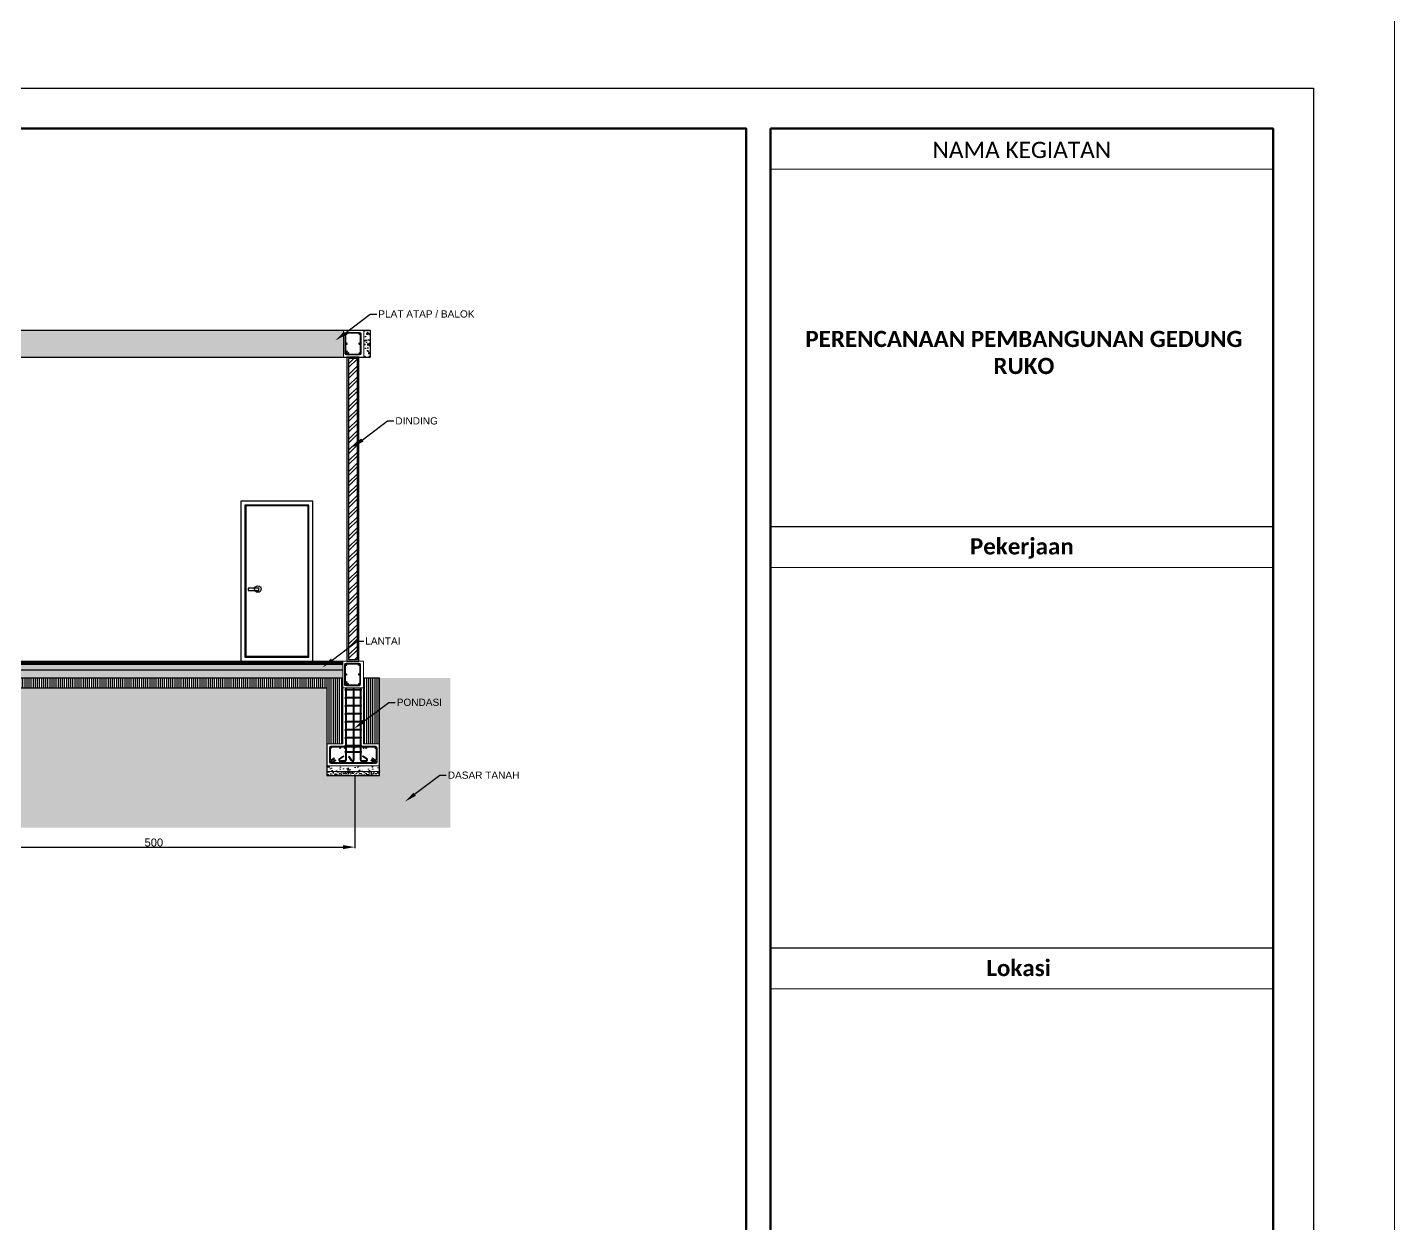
# Model space of a CAD drawing. Header units: centimetres. Extents: x 134057 to 145613, y 5028 to 39996.
# Drawn here: x 136572 to 138281, y 12479 to 13975 of the extents above; entities that cross this region are included whole.
import ezdxf
from ezdxf import colors
from ezdxf.entities.mleader import LeaderData, LeaderLine
from ezdxf.math import Vec2, Vec3

# ---------------------------------------------------------------- set-up
doc = ezdxf.new("R2010")
doc.units = ezdxf.units.CM
doc.header["$PDMODE"] = 2
for name, color, linetype, lineweight in [('a. line t', 7, 'Continuous', 50), ('Kertas', 252, 'Continuous', 20), ('Legenda', 252, 'Continuous', 20), ('pondasi', 131, 'Continuous', 18)]:
    doc.layers.add(name, color=color, linetype=linetype, lineweight=lineweight)
for name, color, linetype in [('balok', 123, 'Continuous'), ('dinding', 151, 'Continuous'), ('kuzen', 191, 'Continuous'), ('sloof', 103, 'Continuous')]:
    doc.layers.add(name, color=color, linetype=linetype)
doc.styles.get("Standard").update_dxf_attribs({"font": 'arial.ttf'})
doc.linetypes.add('BATTING', pattern='A,0.00254,-2.54,[134,ltypeshp.shx,S=2.54,R=0,X=-2.54,Y=0],-5.08,[134,ltypeshp.shx,S=2.54,R=180,X=2.54,Y=0],-2.54', length=10.16254)
doc.dimstyles.new('ISO-25', dxfattribs={"dimtxt": 2.5, "dimasz": 2.5, "dimexe": 1.25, "dimexo": 0.625, "dimtad": 1, "dimtxsty": 'Standard', "dimcen": 2.5, "dimadec": 0, "dimazin": 0, "dimtfac": 1, "dimtmove": 0, "dimatfit": 3, "dimfxl": 1, "dimarcsym": 0})
pattern_1 = [(95, (-11970.573, -23015.835), (8.405679, 7.05320276), [1.143, -12.573]), (40, (-11970.573, -23015.835), (-9.6011072, 6.6106037), [0.9144, -10.05843505]), (145.451445, (-11969.872, -23015.247), (-1.19542786, 13.6638061), [0.9714005, -10.6854147]), (91.1842, (-11972.728, -23013.68), (13.2846146, 9.7172048), [1.7145, -18.8595]), (141.635558, (-11971.62, -23012.87), (-0.425197, 20.5696058), [1.4571014, -16.0281365]), (36.184151, (-11972.728, -23013.68), (-0.425197, 20.5696058), [1.371598, -15.087584]), (66, (-11971.111, -23013.141), (10.77119876, 2.09370894), [1.143, -12.573]), (11, (-11971.111, -23013.14), (-5.1923956, 10.4364716), [0.9144, -10.0584]), (116.451445, (-11970.214, -23012.966), (5.5788031, 12.53018056), [0.9714005, -10.68539626]), (82.5, (-11970.5726, -23015.8346), (-3.45632814, 3.71840482), [0, -9.93648, 0, -10.2108, 0, -10.0965]), (52.5, (-11970.5726, -23015.8346), (-1.41538364, 7.08522002), [0, -5.82168, 0, -9.70788, 0, -3.8481]), (12.5, (-11972.9757, -23018.2377), (5.99567178, 5.50957173), [0, -3.81, 0, -11.8872, 0, -15.7734]), (2.5, (-11974.053, -23019.3154), (5.20583427, 7.36334357), [0, -4.953, 0, -7.89432, 0, -11.2014])]

# ---------------------------------------------------------------- blocks, each defined once
blk = doc.blocks.new('*D102')
at = {"layer": 'Defpoints', "color": 0, "transparency": 16777216}
for p in [(136479.3, 13184.6), (136981.7, 13039.5, -313.9), (136981.7, 12950.1)]:
    blk.add_point(p, dxfattribs=at)
at = {"layer": 'dinding', "color": 0, "lineweight": -2, "transparency": 16777216}
for p, q in [((136479.3, 13184), (136479.3, 12948.8)), ((136981.7, 13038.9), (136981.7, 12948.8)), ((136494.3, 12950.1), (136966.7, 12950.1))]:
    blk.add_line(p, q, dxfattribs=at)
at = {"layer": 'dinding', "color": 0, "transparency": 16777216}
for points in [[(136494.3, 12952.6), (136494.3, 12947.6), (136479.3, 12950.1)], [(136966.7, 12952.6), (136966.7, 12947.6), (136981.7, 12950.1)]]:
    blk.add_solid(points, dxfattribs=at)
at = {"layer": 'dinding', "color": 0, "transparency": 16777216, "insert": (136730.5, 12955.8), "char_height": 10, "attachment_point": 5}
blk.add_mtext('500', dxfattribs=at)

msp = doc.modelspace()

# ---------------------------------------------------------------- hatches: boundary and pattern name
at = {"true_color": 0x636466}
h = msp.add_hatch(dxfattribs=at)
h.set_pattern_fill('EARTH', color=251, scale=3, angle=45)
h.set_pattern_definition([(45, (-11970.573, -23015.835), (0, 26.9407684), [19.05, -19.05]), (45, (-11975.624, -23010.783), (0, 26.9407684), [19.05, -19.05]), (45, (-11980.675, -23005.732), (0, 26.9407684), [19.05, -19.05]), (135, (-11980.675, -23002.364), (-26.9407684, 0), [19.05, -19.05]), (135, (-11975.624, -22997.313), (-26.9407684, 0), [19.05, -19.05]), (135, (-11970.573, -22992.261), (-26.9407684, 0), [19.05, -19.05])])
h.paths.add_polyline_path([(137100.97, 13161.624), (137012.411, 13161.624), (137012.411, 13039.487), (136946.811, 13039.487), (136946.811, 13149.213), (136512.411, 13149.213), (136512.411, 13079.213), (136512.411, 13039.487), (136446.811, 13039.487), (136446.811, 13149.213), (136012.411, 13149.213), (136012.411, 13039.487), (135946.811, 13039.487), (135946.811, 13149.213), (135512.411, 13149.213), (135512.411, 13039.487), (135446.811, 13039.487), (135446.811, 13149.213), (135010.031, 13149.213), (135010.031, 13039.487), (134944.431, 13039.487), (134944.431, 13161.518), (134859.717, 13161.518), (134859.717, 12974.35), (137100.97, 12974.35)])
at = {"layer": 'balok', "true_color": 0x636466}
h = msp.add_hatch(dxfattribs=at)
h.set_pattern_fill('AR-CONC', color=251, scale=0.06, angle=45)
h.set_pattern_definition(pattern_1)
h.paths.add_polyline_path([(136967.306, 13583.905), (136967.306, 13596.035), (136492.906, 13596.035), (136492.906, 13562.624), (136967.306, 13562.624)])
h.paths.add_polyline_path([(136467.306, 13583.905), (136467.306, 13596.035), (135992.906, 13596.035), (135992.906, 13562.624), (136467.306, 13562.624)])
h.paths.add_polyline_path([(135967.306, 13583.905), (135967.306, 13596.035), (135492.906, 13596.035), (135492.906, 13562.624), (135967.306, 13562.624)])
h.paths.add_polyline_path([(135467.306, 13583.905), (135467.306, 13596.035), (134990.525, 13596.035), (134990.525, 13562.624), (135467.306, 13562.624)])
at = {"layer": 'balok', "lineweight": 15}
h = msp.add_hatch(dxfattribs=at)
h.set_pattern_fill('ANSI33', color=256, scale=0.053202, style=0)
h.set_pattern_definition([(315, (136970.27213, 13591.4593), (-0.238885, -0.238885), []), (315, (136970.511, 13591.4593), (-0.238885, -0.238885), [0.168917, -0.08446])])
h.paths.add_polyline_path([(136971.975, 13591.459, -1), (136970.272, 13591.459, -1)])
h = msp.add_hatch(dxfattribs=at)
h.set_pattern_fill('ANSI33', color=256, scale=0.053202, style=0)
h.set_pattern_definition([(225, (136988.3233, 13591.4593), (0.238885, -0.238885), []), (225, (136988.0844, 13591.4593), (0.238885, -0.238885), [0.168917, -0.08446])])
h.paths.add_polyline_path([(136986.621, 13591.459, 1), (136988.323, 13591.459, 1)])
at = {"layer": 'balok', "true_color": 0x636466}
h = msp.add_hatch(dxfattribs=at)
h.set_pattern_fill('AR-CONC', color=251, scale=0.06, angle=45)
h.set_pattern_definition([(95, (-11976.414, -23015.835), (8.405679, 7.05320276), [1.143, -12.573]), (40, (-11976.414, -23015.835), (-9.6011072, 6.6106037), [0.9144, -10.05843505]), (145.451445, (-11975.713, -23015.247), (-1.19542786, 13.6638061), [0.9714005, -10.6854147]), (91.1842, (-11978.569, -23013.68), (13.2846146, 9.7172048), [1.7145, -18.8595]), (141.635558, (-11977.462, -23012.87), (-0.425197, 20.5696058), [1.4571014, -16.0281365]), (36.184151, (-11978.569, -23013.68), (-0.425197, 20.5696058), [1.371598, -15.087584]), (66, (-11976.9524, -23013.141), (10.77119876, 2.09370894), [1.143, -12.573]), (11, (-11976.952, -23013.14), (-5.1923956, 10.4364716), [0.9144, -10.0584]), (116.451445, (-11976.055, -23012.966), (5.5788031, 12.53018056), [0.9714005, -10.68539626]), (82.5, (-11976.4136, -23015.8346), (-3.45632814, 3.71840482), [0, -9.93648, 0, -10.2108, 0, -10.0965]), (52.5, (-11976.4136, -23015.8346), (-1.41538364, 7.08522002), [0, -5.82168, 0, -9.70788, 0, -3.8481]), (12.5, (-11978.8168, -23018.2377), (5.99567178, 5.50957173), [0, -3.81, 0, -11.8872, 0, -15.7734]), (2.5, (-11979.8944, -23019.3154), (5.20583427, 7.36334357), [0, -4.953, 0, -7.89432, 0, -11.2014])])
h.paths.add_polyline_path([(136992.906, 13583.905), (136992.906, 13596.035), (137000.906, 13596.035), (137000.906, 13562.624), (136992.906, 13562.624)])
at = {"layer": 'balok', "lineweight": 15}
h = msp.add_hatch(dxfattribs=at)
h.set_pattern_fill('ANSI33', color=256, scale=0.053202, style=0)
h.set_pattern_definition([(45, (136970.27213, 13579.3292), (-0.238885, 0.238885), []), (45, (136970.511, 13579.3292), (-0.238885, 0.238885), [0.168917, -0.08446])])
h.paths.add_polyline_path([(136971.975, 13579.329, 1), (136970.272, 13579.329, 1)])
h = msp.add_hatch(dxfattribs=at)
h.set_pattern_fill('ANSI33', color=256, scale=0.053202, style=0)
h.set_pattern_definition([(315, (136970.27213, 13579.3292), (-0.238885, -0.238885), []), (315, (136970.511, 13579.3292), (-0.238885, -0.238885), [0.168917, -0.08446])])
h.paths.add_polyline_path([(136971.975, 13579.329, -1), (136970.272, 13579.329, -1)])
h = msp.add_hatch(dxfattribs=at)
h.set_pattern_fill('ANSI33', color=256, scale=0.053202, style=0)
h.set_pattern_definition([(45, (136970.27213, 13567.19912), (-0.238885, 0.238885), []), (45, (136970.511, 13567.19912), (-0.238885, 0.238885), [0.168917, -0.08446])])
h.paths.add_polyline_path([(136971.975, 13567.199, 1), (136970.272, 13567.199, 1)])
h = msp.add_hatch(dxfattribs=at)
h.set_pattern_fill('ANSI33', color=256, scale=0.053202, style=0)
h.set_pattern_definition([(135, (136988.3233, 13579.3292), (0.238885, 0.238885), []), (135, (136988.0844, 13579.3292), (0.238885, 0.238885), [0.168917, -0.08446])])
h.paths.add_polyline_path([(136986.621, 13579.329, -1), (136988.323, 13579.329, -1)])
h = msp.add_hatch(dxfattribs=at)
h.set_pattern_fill('ANSI33', color=256, scale=0.053202, style=0)
h.set_pattern_definition([(225, (136988.3233, 13579.3292), (0.238885, -0.238885), []), (225, (136988.0844, 13579.3292), (0.238885, -0.238885), [0.168917, -0.08446])])
h.paths.add_polyline_path([(136986.621, 13579.329, 1), (136988.323, 13579.329, 1)])
h = msp.add_hatch(dxfattribs=at)
h.set_pattern_fill('ANSI33', color=256, scale=0.053202, style=0)
h.set_pattern_definition([(135, (136988.3233, 13567.19912), (0.238885, 0.238885), []), (135, (136988.0844, 13567.19912), (0.238885, 0.238885), [0.168917, -0.08446])])
h.paths.add_polyline_path([(136986.621, 13567.199, -1), (136988.323, 13567.199, -1)])
at = {"layer": 'dinding', "true_color": 0x636466}
h = msp.add_hatch(dxfattribs=at)
h.set_pattern_fill('ANSI32', color=251)
h.set_pattern_definition([(45, (-10470.738, -23015.835), (-6.7351921, 6.7351921), []), (45, (-10466.2475, -23015.835), (-6.7351921, 6.7351921), [])])
h.paths.add_polyline_path([(136984.788, 13560.624), (136973.788, 13560.624), (136973.788, 13184.624), (136984.788, 13184.624)])
h = msp.add_hatch(dxfattribs=at)
h.set_pattern_fill('AR-CONC', color=251, scale=0.06, angle=45)
h.set_pattern_definition(pattern_1)
h.paths.add_polyline_path([(135466.811, 13178.624), (134990.031, 13178.624), (134990.031, 13171.624), (135466.811, 13171.624)])
h.paths.add_polyline_path([(135966.811, 13178.624), (135492.411, 13178.624), (135492.411, 13171.624), (135966.811, 13171.624)])
h.paths.add_polyline_path([(136466.811, 13178.624), (135992.411, 13178.624), (135992.411, 13171.624), (136466.811, 13171.624)])
h.paths.add_polyline_path([(136966.811, 13178.624), (136492.411, 13178.624), (136492.411, 13171.624), (136966.811, 13171.624)])
h = msp.add_hatch(dxfattribs=at)
h.set_pattern_fill('AR-SAND', color=251, scale=0.075, angle=45)
h.set_pattern_definition([(82.5, (-11970.5726, -23015.8346), (-2.680360115, 2.51065117), [0, -2.8956, 0, -3.2385, 0, -3.095625]), (52.5, (-11970.5726, -23015.8346), (-1.41758196, 6.18549639), [0, -1.5621, 0, -2.60985, 0, -1.000125]), (12.5, (-11972.2294, -23017.4915), (4.187248694, 4.20249234), [0, -0.9525, 0, -3.429, 0, -4.47675]), (2.5, (-11972.2294, -23017.4915), (2.86710832, 5.23163086), [0, -0.47625, 0, -2.2479, 0, -2.57175])])
h.paths.add_polyline_path([(136966.811, 13170.494), (136966.811, 13171.624), (136492.411, 13171.624), (136492.411, 13161.624), (136966.811, 13161.624)])
h.paths.add_polyline_path([(136466.811, 13170.494), (136466.811, 13171.624), (135992.411, 13171.624), (135992.411, 13161.624), (136466.811, 13161.624)])
h.paths.add_polyline_path([(135966.811, 13170.494), (135966.811, 13171.624), (135492.411, 13171.624), (135492.411, 13161.624), (135966.811, 13161.624)])
h.paths.add_polyline_path([(135466.811, 13170.494), (135466.811, 13171.624), (134990.031, 13171.624), (134990.031, 13161.624), (135466.811, 13161.624)])
h = msp.add_hatch(dxfattribs=at)
h.set_pattern_fill('ANSI31', color=251, scale=0.82, angle=45)
h.set_pattern_definition([(90, (-11970.5726, -23015.8346), (-2.6035, 0), [])])
h.paths.add_polyline_path([(137012.411, 13161.624), (136992.411, 13161.624), (136992.411, 13149.213), (136992.411, 13079.213), (137012.411, 13079.213)])
h.paths.add_polyline_path([(136966.811, 13149.213), (136966.811, 13161.624), (136492.411, 13161.624), (136492.411, 13149.213), (136492.411, 13079.213), (136512.411, 13079.213), (136512.411, 13149.213), (136946.811, 13149.213), (136946.811, 13079.213), (136966.811, 13079.213)])
h.paths.add_polyline_path([(136466.811, 13149.213), (136466.811, 13161.624), (135992.411, 13161.624), (135992.411, 13149.213), (135992.411, 13079.213), (136012.411, 13079.213), (136012.411, 13149.213), (136446.811, 13149.213), (136446.811, 13079.213), (136466.811, 13079.213)])
h.paths.add_polyline_path([(135966.811, 13149.213), (135966.811, 13161.624), (135492.411, 13161.624), (135492.411, 13149.213), (135492.411, 13079.213), (135512.411, 13079.213), (135512.411, 13149.213), (135946.811, 13149.213), (135946.811, 13079.213), (135966.811, 13079.213)])
h.paths.add_polyline_path([(135466.811, 13161.624), (134990.031, 13161.624), (134990.031, 13149.213), (134990.031, 13079.213), (135010.031, 13079.213), (135010.031, 13149.213), (135446.811, 13149.213), (135446.811, 13079.213), (135466.811, 13079.213), (135466.811, 13149.213)])
h.paths.add_polyline_path([(134964.431, 13149.213), (134964.431, 13170.494), (134964.431, 13161.624), (134944.431, 13161.624), (134944.431, 13079.213), (134964.431, 13079.213)])
at = {"layer": 'pondasi'}
h = msp.add_hatch(color=256, dxfattribs=at)
h.dxf.hatch_style = 1
h.paths.add_polyline_path([(136951.011, 13074.213, -1), (136952.611, 13074.213, -1)])
h = msp.add_hatch(color=256, dxfattribs=at)
h.dxf.hatch_style = 1
h.paths.add_polyline_path([(136962.578, 13074.213, -1), (136964.178, 13074.213, -1)])
h = msp.add_hatch(color=256, dxfattribs=at)
h.dxf.hatch_style = 1
h.paths.add_polyline_path([(136968.386, 13074.213, -1), (136969.986, 13074.213, -1)])
h = msp.add_hatch(color=256, dxfattribs=at)
h.dxf.hatch_style = 1
h.paths.add_polyline_path([(136980.178, 13074.198, -1), (136981.778, 13074.198, -1)])
h = msp.add_hatch(color=256, dxfattribs=at)
h.dxf.hatch_style = 1
h.paths.add_polyline_path([(136991.819, 13074.213, -1), (136993.419, 13074.213, -1)])
h = msp.add_hatch(color=256, dxfattribs=at)
h.dxf.hatch_style = 1
h.paths.add_polyline_path([(136995.045, 13074.213, -1), (136996.645, 13074.213, -1)])
h = msp.add_hatch(color=256, dxfattribs=at)
h.dxf.hatch_style = 1
h.paths.add_polyline_path([(137006.761, 13074.213, -1), (137008.361, 13074.213, -1)])
h = msp.add_hatch(color=256, dxfattribs=at)
h.dxf.hatch_style = 1
h.paths.add_polyline_path([(136951.011, 13056.487, 1), (136952.611, 13056.487, 1)])
h = msp.add_hatch(color=256, dxfattribs=at)
h.dxf.hatch_style = 1
h.paths.add_polyline_path([(136962.578, 13056.487, 1), (136964.178, 13056.487, 1)])
h = msp.add_hatch(color=256, dxfattribs=at)
h.dxf.hatch_style = 1
h.paths.add_polyline_path([(136968.386, 13056.487, 1), (136969.986, 13056.487, 1)])
h = msp.add_hatch(color=256, dxfattribs=at)
h.dxf.hatch_style = 1
h.paths.add_polyline_path([(136978.311, 13056.487, 1), (136979.911, 13056.487, 1)])
h = msp.add_hatch(color=256, dxfattribs=at)
h.dxf.hatch_style = 1
h.paths.add_polyline_path([(136991.819, 13056.487, 1), (136993.419, 13056.487, 1)])
h = msp.add_hatch(color=256, dxfattribs=at)
h.dxf.hatch_style = 1
h.paths.add_polyline_path([(136995.045, 13056.487, 1), (136996.645, 13056.487, 1)])
h = msp.add_hatch(color=256, dxfattribs=at)
h.dxf.hatch_style = 1
h.paths.add_polyline_path([(137006.761, 13056.487, 1), (137008.361, 13056.487, 1)])
at = {"layer": 'pondasi', "lineweight": 5, "ltscale": 0.5}
h = msp.add_hatch(dxfattribs=at)
h.set_pattern_fill('AR-CONC', color=256, scale=0.09)
h.set_pattern_definition([(50, (136739.336, 7219.479), (16.39662, -1.434518), [1.7145, -18.8595]), (355, (136739.336, 7219.48), (-3.17191, 17.195116), [1.3716, -15.087653]), (100.45144, (136740.703, 7219.36), (13.224712, 15.760598), [1.4571, -16.02812]), (46.1842, (136739.336, 7224.051), (24.397114, -3.78381), [2.57175, -28.28925]), (96.63556, (136741.37, 7223.736), (21.36637, 22.26835), [2.18565, -24.0422]), (351.18415, (136739.336, 7224.05), (21.36637, 22.26835), [2.0574, -22.63138]), (21, (136741.622, 7222.908), (13.645295, -9.203868), [1.7145, -18.8595]), (326, (136741.622, 7222.908), (5.562183, 16.576917), [1.3716, -15.0876]), (71.45144, (136742.76, 7222.141), (19.207478, 7.37305), [1.4571, -16.028094]), (37.5, (136739.336, 7219.479), (0.277974, 7.6099535), [0, -14.90472, 0, -15.3162, 0, -15.14475]), (7.5, (136739.336, 7219.479), (6.01377, 9.016252), [0, -8.73252, 0, -14.56182, 0, -5.77215]), (327.5, (136734.2383, 7219.479), (12.2031536, -0.515587), [0, -5.715, 0, -17.8308, 0, -23.6601]), (317.5, (136731.952, 7219.479), (13.331626, 2.288384), [0, -7.4295, 0, -11.84148, 0, -16.8021])])
h.paths.add_polyline_path([(137012.411, 13051.487), (136946.811, 13051.487), (136946.811, 13044.487), (137012.411, 13044.487)])
h = msp.add_hatch(dxfattribs=at)
h.set_pattern_fill('AR-SAND', color=256, scale=0.08)
h.set_pattern_definition([(37.5, (136739.336, 7219.4792), (-0.1280025, 3.9153059), [0, -3.08864, 0, -3.4544, 0, -3.302]), (7.5, (136739.336, 7219.479), (3.5961863, 5.734601), [0, -1.66624, 0, -2.78384, 0, -1.0668]), (327.5, (136736.8368, 7219.4792), (6.327939, 0.0114975), [0, -1.016, 0, -3.6576, 0, -4.7752]), (317.5, (136736.837, 7219.479), (6.1084516, 1.7834346), [0, -0.508, 0, -2.39776, 0, -2.7432])])
h.paths.add_polyline_path([(137012.411, 13044.487), (136946.811, 13044.487), (136946.811, 13039.487), (137012.411, 13039.487)])
at = {"layer": 'sloof', "lineweight": 15}
h = msp.add_hatch(dxfattribs=at)
h.set_pattern_fill('ANSI33', color=256, scale=0.053202, style=0)
h.set_pattern_definition([(315, (136969.77716, 13178.04834), (-0.238885, -0.238885), []), (315, (136970.01604, 13178.04834), (-0.238885, -0.238885), [0.168917, -0.08446])])
h.paths.add_polyline_path([(136971.48, 13178.048, -1), (136969.777, 13178.048, -1)])
h = msp.add_hatch(dxfattribs=at)
h.set_pattern_fill('ANSI33', color=256, scale=0.053202, style=0)
h.set_pattern_definition([(225, (136987.8283, 13178.04834), (0.238885, -0.238885), []), (225, (136987.58943, 13178.04834), (0.238885, -0.238885), [0.168917, -0.08446])])
h.paths.add_polyline_path([(136986.126, 13178.048, 1), (136987.828, 13178.048, 1)])
h = msp.add_hatch(dxfattribs=at)
h.set_pattern_fill('ANSI33', color=256, scale=0.053202, style=0)
h.set_pattern_definition([(45, (136969.77716, 13165.91825), (-0.238885, 0.238885), []), (45, (136970.01604, 13165.91825), (-0.238885, 0.238885), [0.168917, -0.08446])])
h.paths.add_polyline_path([(136971.48, 13165.918, 1), (136969.777, 13165.918, 1)])
h = msp.add_hatch(dxfattribs=at)
h.set_pattern_fill('ANSI33', color=256, scale=0.053202, style=0)
h.set_pattern_definition([(315, (136969.77716, 13165.91825), (-0.238885, -0.238885), []), (315, (136970.01604, 13165.91825), (-0.238885, -0.238885), [0.168917, -0.08446])])
h.paths.add_polyline_path([(136971.48, 13165.918, -1), (136969.777, 13165.918, -1)])
h = msp.add_hatch(dxfattribs=at)
h.set_pattern_fill('ANSI33', color=256, scale=0.053202, style=0)
h.set_pattern_definition([(45, (136969.77716, 13153.78815), (-0.238885, 0.238885), []), (45, (136970.01604, 13153.78815), (-0.238885, 0.238885), [0.168917, -0.08446])])
h.paths.add_polyline_path([(136971.48, 13153.788, 1), (136969.777, 13153.788, 1)])
h = msp.add_hatch(dxfattribs=at)
h.set_pattern_fill('ANSI33', color=256, scale=0.053202, style=0)
h.set_pattern_definition([(135, (136987.8283, 13165.91825), (0.238885, 0.238885), []), (135, (136987.58943, 13165.91825), (0.238885, 0.238885), [0.168917, -0.08446])])
h.paths.add_polyline_path([(136986.126, 13165.918, -1), (136987.828, 13165.918, -1)])
h = msp.add_hatch(dxfattribs=at)
h.set_pattern_fill('ANSI33', color=256, scale=0.053202, style=0)
h.set_pattern_definition([(225, (136987.8283, 13165.91825), (0.238885, -0.238885), []), (225, (136987.58943, 13165.91825), (0.238885, -0.238885), [0.168917, -0.08446])])
h.paths.add_polyline_path([(136986.126, 13165.918, 1), (136987.828, 13165.918, 1)])
h = msp.add_hatch(dxfattribs=at)
h.set_pattern_fill('ANSI33', color=256, scale=0.053202, style=0)
h.set_pattern_definition([(135, (136987.8283, 13153.78815), (0.238885, 0.238885), []), (135, (136987.58943, 13153.78815), (0.238885, 0.238885), [0.168917, -0.08446])])
h.paths.add_polyline_path([(136986.126, 13153.788, -1), (136987.828, 13153.788, -1)])

# ---------------------------------------------------------------- linework, layer by layer
at = {"layer": 'balok'}
for p, q in [((134956.925, 13596.035), (137000.906, 13596.035)), ((137000.906, 13596.035, -313.896), (137000.906, 13562.624, -313.896)), ((134956.925, 13562.624), (137000.906, 13562.624))]:
    msp.add_line(p, q, dxfattribs=at)
at = {"layer": 'balok', "lineweight": 15}
for p, q in [((136987.829, 13596.035), (136967.306, 13596.035)), ((136967.306, 13596.035, -313.896), (136967.306, 13583.905, -313.896)), ((136967.306, 13583.905, -313.896), (136967.306, 13562.624, -313.896)), ((136969.208, 13591.459), (136969.208, 13579.329)), ((136970.272, 13591.459), (136970.272, 13579.329)), ((136992.906, 13596.035), (136970.767, 13596.035)), ((136983.253, 13593.375), (136971.123, 13593.375)), ((136983.253, 13592.311), (136971.123, 13592.311)), ((136987.472, 13593.375), (136975.342, 13593.375)), ((136987.472, 13592.311), (136975.342, 13592.311)), ((136988.323, 13579.329), (136988.323, 13591.459)), ((136989.387, 13579.329), (136989.387, 13591.459)), ((136992.906, 13562.624, -313.896), (136992.906, 13596.035, -313.896)), ((136969.208, 13579.329), (136969.208, 13567.199)), ((136970.272, 13579.329), (136970.272, 13569.047)), ((136971.123, 13566.348), (136983.253, 13566.348)), ((136971.123, 13565.284), (136983.253, 13565.284)), ((136975.342, 13566.348), (136987.472, 13566.348)), ((136975.342, 13565.284), (136987.472, 13565.284)), ((136988.323, 13567.199), (136988.323, 13579.329)), ((136989.387, 13567.199), (136989.387, 13579.329)), ((136967.306, 13562.624), (136987.829, 13562.624)), ((136970.767, 13562.624), (136992.906, 13562.624))]:
    msp.add_line(p, q, dxfattribs=at)
for points in [[(136969.776, 13568.56), (136971.643, 13570.39), (136972.388, 13569.63), (136970.521, 13567.801)], [(136971.725, 13566.597), (136973.554, 13568.464), (136974.314, 13567.719), (136972.971, 13566.348)], [(136972.498, 13577.996), (136972.484, 13577.982)], [(136972.498, 13565.865), (136972.484, 13565.852)]]:
    msp.add_lwpolyline(points, dxfattribs=at)
for centre in [(136971.123, 13591.459), (136987.472, 13591.459), (136971.123, 13579.329), (136971.123, 13579.329), (136971.123, 13567.199), (136987.472, 13579.329), (136987.472, 13579.329), (136987.472, 13567.199)]:
    msp.add_circle(centre, 0.851, dxfattribs=at)
for centre, radius, start, end in [((136971.123, 13591.459), 1.915, 90, 180), ((136971.123, 13591.459), 0.851, 90, 180), ((136987.472, 13591.459), 1.915, 0, 90), ((136987.472, 13591.459), 0.851, 360, 90), ((136971.123, 13567.199), 1.915, 134.131466, 270), ((136971.123, 13567.199), 1.915, 180, 270), ((136971.123, 13579.329), 0.851, 90, 180), ((136971.123, 13579.329), 0.851, 180, 270), ((136971.123, 13567.199), 0.851, 180, 270), ((136971.123, 13579.329), 1.915, 315.2895, 315.868534), ((136971.123, 13567.199), 1.915, 315.2895, 315.868534), ((136987.472, 13579.329), 0.851, 360, 90), ((136987.472, 13579.329), 0.851, 270, 360), ((136987.472, 13567.199), 0.851, 270, 360), ((136987.472, 13567.199), 1.915, 270, 360)]:
    msp.add_arc(centre, radius, start, end, dxfattribs=at)
at = {"layer": 'dinding'}
for p, q in [((136492.411, 13182.624), (136966.811, 13182.624)), ((136492.411, 13181.624), (136966.811, 13181.624)), ((136492.411, 13178.624), (136966.811, 13178.624)), ((136492.411, 13171.624), (136966.811, 13171.624)), ((136492.411, 13161.624), (136966.811, 13161.624)), ((136992.411, 13161.624), (137012.411, 13161.624))]:
    msp.add_line(p, q, dxfattribs=at)
at = {"layer": 'dinding', "linetype": 'BATTING', "ltscale": 0.12}
msp.add_line((136492.411, 13180.124), (136966.811, 13180.124), dxfattribs=at)
at = {"layer": 'dinding', "elevation": -313.896}
for points in [[(136971.788, 13182.624), (136986.788, 13182.624), (136986.788, 13562.624), (136971.788, 13562.624)], [(136973.788, 13184.624), (136984.788, 13184.624), (136984.788, 13560.624), (136973.788, 13560.624)]]:
    msp.add_lwpolyline(points, close=True, dxfattribs=at)
msp.add_lwpolyline([(134944.431, 13161.518), (134944.431, 13039.487), (135010.031, 13039.487), (135010.031, 13149.213), (135446.811, 13149.213), (135446.811, 13039.487), (135512.411, 13039.487), (135512.411, 13149.213), (135946.811, 13149.213), (135946.811, 13039.487), (136012.411, 13039.487), (136012.411, 13149.213), (136446.811, 13149.213), (136446.811, 13039.487), (136512.411, 13039.487), (136512.411, 13079.213), (136512.411, 13149.213), (136946.811, 13149.213), (136946.811, 13039.487), (137012.411, 13039.487), (137012.411, 13161.624)], dxfattribs=at)
at = {"layer": 'Kertas'}
msp.add_lwpolyline([(134078.342, 14050.647), (138280.779, 14050.647), (138280.779, 11043.12), (134078.342, 11043.12)], close=True, dxfattribs=at)
at = {"layer": 'kuzen'}
for points in [[(136839.334, 13182.624), (136929.334, 13182.624), (136929.334, 13382.624), (136839.334, 13382.624)], [(136844.334, 13187.624), (136924.334, 13187.624), (136924.334, 13377.624), (136844.334, 13377.624)], [(136845.334, 13188.624), (136923.334, 13188.624), (136923.334, 13376.624), (136845.334, 13376.624)], [(136861.497, 13273.647), (136848.38, 13273.647), (136848.38, 13270.949), (136861.497, 13270.949)]]:
    msp.add_lwpolyline(points, close=True, dxfattribs=at)
msp.add_circle((136860.512, 13272.624), 4.052, dxfattribs=at)
at = {"layer": 'Legenda', "color": 1, "lineweight": 20}
for p, q in [((138128.883, 13797.488), (137501.05, 13797.488)), ((138128.883, 13299.736), (137501.05, 13299.736)), ((138129.432, 12772.997), (137501.599, 12772.997))]:
    msp.add_line(p, q, dxfattribs=at)
at = {"layer": 'Legenda', "color": 1, "lineweight": 30}
for p, q in [((138128.883, 13350.367), (137501.05, 13350.367)), ((138129.432, 12823.629), (137501.599, 12823.629))]:
    msp.add_line(p, q, dxfattribs=at)
at = {"layer": 'Legenda', "color": 5, "lineweight": 30}
msp.add_lwpolyline([(134230.237, 13898.751), (138179.515, 13898.751), (138179.515, 11144.383), (134230.237, 11144.383)], close=True, dxfattribs=at)
at = {"layer": 'Legenda', "color": 1, "lineweight": 50}
for points in [[(134280.869, 13848.12), (137470.671, 13848.12), (137470.671, 11195.015), (134280.869, 11195.015)], [(137501.05, 13848.12), (138128.883, 13848.12), (138128.883, 11195.015), (137501.05, 11195.015)]]:
    msp.add_lwpolyline(points, close=True, dxfattribs=at)
at = {"layer": 'pondasi', "lineweight": 15}
for p, q in [((136966.811, 13149.213), (136987.334, 13149.213)), ((136970.272, 13149.213), (136992.411, 13149.213))]:
    msp.add_line(p, q, dxfattribs=at)
at = {"layer": 'pondasi'}
for p, q in [((136969.921, 13147.413, -387.947), (136989.411, 13147.413, -627.792)), ((136969.921, 13146.213, -387.947), (136989.411, 13146.213, -627.792)), ((136969.921, 13137.413, -387.947), (136989.411, 13137.413, -627.792)), ((136979.429, 13147.413, -313.896), (136979.429, 13149.213, -313.896)), ((136979.429, 13137.413, -313.896), (136979.429, 13146.213, -313.896)), ((136980.629, 13147.413, -313.896), (136980.629, 13149.213, -313.896)), ((136980.629, 13137.413, -313.896), (136980.629, 13146.213, -313.896)), ((136969.811, 13127.413, -627.792), (136989.411, 13127.413, -627.792)), ((136969.811, 13126.213, -627.792), (136989.411, 13126.213, -627.792)), ((136969.921, 13136.213, -387.947), (136989.411, 13136.213, -627.792)), ((136979.429, 13127.413, -313.896), (136979.429, 13136.213, -313.896)), ((136979.429, 13117.413, -313.896), (136979.429, 13126.213, -313.896)), ((136980.629, 13127.413, -313.896), (136980.629, 13136.213, -313.896)), ((136980.629, 13117.413, -313.896), (136980.629, 13126.213, -313.896)), ((136969.811, 13117.413, -627.792), (136989.411, 13117.413, -627.792)), ((136969.811, 13116.213, -627.792), (136989.411, 13116.213, -627.792)), ((136969.811, 13107.413, -627.792), (136989.411, 13107.413, -627.792)), ((136969.811, 13106.213, -627.792), (136989.411, 13106.213, -627.792)), ((136979.429, 13107.413, -313.896), (136979.429, 13116.213, -313.896)), ((136979.429, 13097.413, -313.896), (136979.429, 13106.213, -313.896)), ((136980.629, 13107.413, -313.896), (136980.629, 13116.213, -313.896)), ((136980.629, 13097.413, -313.896), (136980.629, 13106.213, -313.896)), ((136969.811, 13097.413, -627.792), (136989.411, 13097.413, -627.792)), ((136969.811, 13096.213, -627.792), (136989.411, 13096.213, -627.792)), ((136969.811, 13087.413, -627.792), (136989.411, 13087.413, -627.792)), ((136969.811, 13086.213, -627.792), (136989.411, 13086.213, -627.792)), ((136979.429, 13087.413, -313.896), (136979.429, 13096.213, -313.896)), ((136979.429, 13077.413, -313.896), (136979.429, 13086.213, -313.896)), ((136980.629, 13087.413, -313.896), (136980.629, 13096.213, -313.896)), ((136980.629, 13077.413, -313.896), (136980.629, 13086.213, -313.896)), ((136969.811, 13077.413, -627.792), (136989.411, 13077.413, -627.792)), ((136969.811, 13076.213, -627.792), (136989.411, 13076.213, -627.792)), ((136969.811, 13069.687, -627.792), (136989.411, 13069.687, -627.792)), ((136979.402, 13069.687, -627.792), (136979.402, 13076.213, -627.792)), ((136980.602, 13069.687, -627.792), (136980.602, 13076.213, -627.792)), ((136951.011, 13058.369, -627.792), (136955.579, 13061.567, -627.792)), ((136951.353, 13057.143, -627.792), (136956.267, 13060.584, -627.792)), ((136952.27, 13055.832, -627.792), (136957.185, 13059.273, -627.792)), ((136954.156, 13055.687, -627.792), (136957.873, 13058.29, -627.792)), ((136955.579, 13061.567, -627.792), (136956.267, 13060.584, -627.792)), ((136957.185, 13059.273, -627.792), (136957.873, 13058.29, -627.792)), ((136962.381, 13060.926, -627.792), (136967.296, 13064.367, -627.792)), ((136963.069, 13059.943, -627.792), (136967.984, 13063.384, -627.792)), ((136967.296, 13064.367, -627.792), (136967.984, 13063.384, -627.792)), ((136969.811, 13068.487, -627.792), (136989.411, 13068.487, -627.792)), ((136973.523, 13063.055, -627.792), (136974.506, 13063.743, -627.792)), ((136976.964, 13058.14, -627.792), (136973.523, 13063.055, -627.792)), ((136977.947, 13058.828, -627.792), (136974.506, 13063.743, -627.792)), ((136979.402, 13059.287, -627.792), (136979.402, 13068.487, -627.792)), ((136980.602, 13059.287, -627.792), (136980.602, 13068.487, -627.792)), ((136991.927, 13064.367, -627.792), (136991.239, 13063.384, -627.792)), ((136996.154, 13059.943, -627.792), (136991.239, 13063.384, -627.792)), ((136996.842, 13060.926, -627.792), (136991.927, 13064.367, -627.792)), ((137002.236, 13059.273, -627.792), (137001.547, 13058.29, -627.792)), ((137005.265, 13055.687, -627.792), (137001.547, 13058.29, -627.792)), ((137007.357, 13055.687, -627.792), (137002.236, 13059.273, -627.792)), ((137003.644, 13061.567, -627.792), (137002.955, 13060.584, -627.792)), ((137007.87, 13057.143, -627.792), (137002.955, 13060.584, -627.792)), ((137008.211, 13058.369, -627.792), (137003.644, 13061.567, -627.792)), ((136946.811, 13051.487, -627.792), (136946.811, 13044.487, -627.792)), ((136946.811, 13044.487, -627.792), (137012.411, 13044.487, -627.792)), ((136946.811, 13039.487, -627.792), (136946.811, 13044.487, -627.792)), ((137012.411, 13039.487, -627.792), (136946.811, 13039.487, -627.792)), ((137012.411, 13044.487, -627.792), (137012.411, 13051.487, -627.792)), ((137012.411, 13044.487, -627.792), (137012.411, 13039.487, -627.792))]:
    msp.add_line(p, q, dxfattribs=at)
for points, elevation in [([(136992.411, 13079.213), (136992.411, 13149.213), (136966.811, 13149.213), (136966.811, 13079.213)], -313.896), ([(136969.811, 13127.413), (136969.811, 13146.213)], -627.792), ([(136969.921, 13147.413), (136969.921, 13149.213)], -387.947), ([(136971.121, 13147.413), (136971.121, 13149.213)], -387.947), ([(136971.121, 13137.413), (136971.121, 13146.213)], -387.947), ([(136988.211, 13147.413), (136988.211, 13149.213)], -627.792), ([(136988.211, 13137.413), (136988.211, 13146.213)], -627.792), ([(136989.411, 13147.413), (136989.411, 13149.213)], -627.792), ([(136989.411, 13137.413), (136989.411, 13146.213)], -627.792), ([(136969.811, 13117.413), (136969.811, 13126.213)], -627.792), ([(136971.011, 13127.413), (136971.011, 13136.213)], -627.792), ([(136971.011, 13117.413), (136971.011, 13126.213)], -627.792), ([(136988.211, 13127.413), (136988.211, 13136.213)], -627.792), ([(136988.211, 13117.413), (136988.211, 13126.213)], -627.792), ([(136989.411, 13127.413), (136989.411, 13136.213)], -627.792), ([(136989.411, 13117.413), (136989.411, 13126.213)], -627.792), ([(136969.811, 13107.413), (136969.811, 13116.213)], -627.792), ([(136969.811, 13097.413), (136969.811, 13106.213)], -627.792), ([(136971.011, 13107.413), (136971.011, 13116.213)], -627.792), ([(136971.011, 13097.413), (136971.011, 13106.213)], -627.792), ([(136988.211, 13107.413), (136988.211, 13116.213)], -627.792), ([(136988.211, 13097.413), (136988.211, 13106.213)], -627.792), ([(136989.411, 13107.413), (136989.411, 13116.213)], -627.792), ([(136989.411, 13097.413), (136989.411, 13106.213)], -627.792), ([(136969.811, 13087.413), (136969.811, 13096.213)], -627.792), ([(136969.811, 13077.413), (136969.811, 13086.213)], -627.792), ([(136971.011, 13087.413), (136971.011, 13096.213)], -627.792), ([(136971.011, 13077.413), (136971.011, 13086.213)], -627.792), ([(136988.211, 13087.413), (136988.211, 13096.213)], -627.792), ([(136988.211, 13077.413), (136988.211, 13086.213)], -627.792), ([(136989.411, 13087.413), (136989.411, 13096.213)], -627.792), ([(136989.411, 13077.413), (136989.411, 13086.213)], -627.792), ([(136966.811, 13079.213), (136946.811, 13079.213), (136946.811, 13051.487), (137012.411, 13051.487), (137012.411, 13079.213), (136992.411, 13079.213)], -313.896), ([(136969.811, 13069.687), (136969.811, 13076.213)], -627.792), ([(136971.011, 13069.687), (136971.011, 13076.213)], -627.792), ([(136988.211, 13069.687), (136988.211, 13076.213)], -627.792), ([(136989.411, 13069.687), (136989.411, 13076.213)], -627.792)]:
    msp.add_lwpolyline(points, dxfattribs=dict(at, elevation=elevation))
at = {"layer": 'pondasi', "elevation": -313.896}
msp.add_lwpolyline([(136951.661, 13054.487), (137007.561, 13054.487, 0.41421356), (137009.411, 13056.337), (137009.411, 13074.363, 0.41421356), (137007.561, 13076.213), (136951.661, 13076.213, 0.41421356), (136949.811, 13074.363), (136949.811, 13056.337, 0.41421356)], format="xyb", close=True, dxfattribs=at)
at = {"layer": 'pondasi'}
for points, elevation in [([(137008.211, 13058.369), (137008.211, 13074.363, 0.41421356), (137007.561, 13075.013), (136951.661, 13075.013, 0.41421356), (136951.011, 13074.363), (136951.011, 13058.369)], -313.896), ([(136951.811, 13055.687), (137007.561, 13055.687, 0.41421356), (137008.211, 13056.337), (137008.211, 13056.954)], -313.896), ([(136963.528, 13058.487), (136969.161, 13058.487, 0.41421356), (136969.811, 13059.137), (136969.811, 13068.487)], -627.792), ([(136963.528, 13057.287), (136969.161, 13057.287, 0.41421356), (136971.011, 13059.137), (136971.011, 13068.487)], -627.792), ([(136995.695, 13057.287), (136990.061, 13057.287, -0.41421356), (136988.211, 13059.137), (136988.211, 13068.487)], -627.792), ([(136995.695, 13058.487), (136990.061, 13058.487, -0.41421356), (136989.411, 13059.137), (136989.411, 13068.487)], -627.792)]:
    msp.add_lwpolyline(points, format="xyb", dxfattribs=dict(at, elevation=elevation))
for centre in [(136951.811, 13074.213, -627.792), (136963.378, 13074.213, -627.792), (136969.186, 13074.213, -313.896), (136980.978, 13074.198, -627.792), (136992.619, 13074.213, -313.896), (136995.845, 13074.213, -627.792), (137007.561, 13074.213, -627.792), (136951.811, 13056.487, -627.792), (136963.378, 13056.487, -627.792), (136969.186, 13056.487, -313.896), (136979.111, 13056.487, -313.896), (136992.619, 13056.487, -313.896), (136995.845, 13056.487, -627.792), (137007.561, 13056.487, -627.792)]:
    msp.add_circle(centre, 0.8, dxfattribs=at)
for centre, radius, start, end in [((136969.921, 13146.813, -387.947), 0.6, 90, 270), ((136969.921, 13136.813, -387.947), 0.6, 90, 270), ((136989.411, 13146.813, -627.792), 0.6, 270, 90), ((136989.411, 13136.813, -627.792), 0.6, 270, 90), ((136969.811, 13126.813, -627.792), 0.6, 90, 270), ((136989.411, 13126.813, -627.792), 0.6, 270, 90), ((136969.811, 13116.813, -627.792), 0.6, 90, 270), ((136969.811, 13106.813, -627.792), 0.6, 90, 270), ((136989.411, 13116.813, -627.792), 0.6, 270, 90), ((136989.411, 13106.813, -627.792), 0.6, 270, 90), ((136969.811, 13096.813, -627.792), 0.6, 90, 270), ((136969.811, 13086.813, -627.792), 0.6, 90, 270), ((136989.411, 13096.813, -627.792), 0.6, 270, 90), ((136989.411, 13086.813, -627.792), 0.6, 270, 90), ((136969.811, 13076.813, -627.792), 0.6, 90, 270), ((136969.811, 13069.087, -627.792), 0.6, 90, 270), ((136989.411, 13076.813, -627.792), 0.6, 270, 90), ((136989.411, 13069.087, -627.792), 0.6, 270, 90), ((136963.528, 13059.287, -627.792), 2, 125, 270), ((136963.528, 13059.287, -627.792), 0.8, 125, 270), ((136978.602, 13059.287, -627.792), 2, 215, 0), ((136978.602, 13059.287, -627.792), 0.8, 215, 0), ((136995.695, 13059.287, -627.792), 2, 270, 55), ((136995.695, 13059.287, -627.792), 0.8, 270, 55)]:
    msp.add_arc(centre, radius, start, end, dxfattribs=at)
at = {"layer": 'sloof', "lineweight": 15}
for p, q in [((136987.334, 13182.624), (136966.811, 13182.624)), ((136966.811, 13182.624, -313.896), (136966.811, 13170.494, -313.896)), ((136968.713, 13178.048), (136968.713, 13165.918)), ((136969.777, 13178.048), (136969.777, 13165.918)), ((136992.411, 13182.624), (136970.272, 13182.624)), ((136982.758, 13179.964), (136970.628, 13179.964)), ((136982.758, 13178.9), (136970.628, 13178.9)), ((136986.977, 13179.964), (136974.847, 13179.964)), ((136986.977, 13178.9), (136974.847, 13178.9)), ((136987.828, 13165.918), (136987.828, 13178.048)), ((136988.892, 13165.918), (136988.892, 13178.048)), ((136992.411, 13149.213, -313.896), (136992.411, 13182.624, -313.896)), ((136966.811, 13170.494, -313.896), (136966.811, 13149.213, -313.896)), ((136968.713, 13165.918), (136968.713, 13153.788)), ((136969.777, 13165.918), (136969.777, 13155.636)), ((136987.828, 13153.788), (136987.828, 13165.918)), ((136988.892, 13153.788), (136988.892, 13165.918)), ((136970.628, 13152.937), (136982.758, 13152.937)), ((136970.628, 13151.873), (136982.758, 13151.873)), ((136974.847, 13152.937), (136986.977, 13152.937)), ((136974.847, 13151.873), (136986.977, 13151.873))]:
    msp.add_line(p, q, dxfattribs=at)
for points in [[(136969.281, 13155.149), (136971.148, 13156.979), (136971.893, 13156.219), (136970.026, 13154.39)], [(136971.23, 13153.186), (136973.059, 13155.053), (136973.819, 13154.308), (136972.476, 13152.937)], [(136972.003, 13164.585), (136971.99, 13164.571)], [(136972.003, 13152.455), (136971.99, 13152.441)]]:
    msp.add_lwpolyline(points, dxfattribs=at)
for centre in [(136970.628, 13178.048), (136986.977, 13178.048), (136970.628, 13165.918), (136970.628, 13165.918), (136970.628, 13153.788), (136986.977, 13165.918), (136986.977, 13165.918), (136986.977, 13153.788)]:
    msp.add_circle(centre, 0.851, dxfattribs=at)
for centre, radius, start, end in [((136970.628, 13178.048), 1.915, 90, 180), ((136970.628, 13178.048), 0.851, 90, 180), ((136986.977, 13178.048), 1.915, 0, 90), ((136986.977, 13178.048), 0.851, 360, 90), ((136970.628, 13153.788), 1.915, 134.131466, 270), ((136970.628, 13165.918), 0.851, 90, 180), ((136970.628, 13165.918), 0.851, 180, 270), ((136970.628, 13165.918), 1.915, 315.2895, 315.868534), ((136986.977, 13165.918), 0.851, 360, 90), ((136986.977, 13165.918), 0.851, 270, 360), ((136970.628, 13153.788), 1.915, 180, 270), ((136970.628, 13153.788), 0.851, 180, 270), ((136970.628, 13153.788), 1.915, 315.2895, 315.868534), ((136986.977, 13153.788), 0.851, 270, 360), ((136986.977, 13153.788), 1.915, 270, 360)]:
    msp.add_arc(centre, radius, start, end, dxfattribs=at)

# ---------------------------------------------------------------- texts
at = {"layer": 'a. line t', "color": 2, "lineweight": 20, "char_height": 20.25271, "attachment_point": 5}
for s, insert, width in [('{\\fCandara|b0|i0|c0|p34;NAMA KEGIATAN}', (137814.967, 13821.393), 627.8339), ('{\\fCandara|b1|i0|c0|p34;PERENCANAAN PEMBANGUNAN GEDUNG RUKO}', (137817.54, 13568.251), 548.98167), ('{\\fCandara|b1|i0|c0|p34;Pekerjaan}', (137814.967, 13323.338), 627.8339), ('{\\fCandara|b1|i0|c0|p34;Lokasi}', (137810.938, 12798.869), 627.8339)]:
    msp.add_mtext(s, dxfattribs=dict(at, insert=insert, width=width))

# ---------------------------------------------------------------- dimensions: what is measured, and where the dimension line sits
at = {"layer": 'dinding'}
dim = msp.add_linear_dim(base=(136981.669, 12950.089), p1=(136479.288, 13184.624), p2=(136981.669, 13039.487, -313.896), text='500', dimstyle='ISO-25', override={"dimtxt": 10, "dimasz": 15}, dxfattribs=at)
dim.commit()
dim.dimension.update_dxf_attribs({"geometry": '*D102', "text_midpoint": (136730.479, 12950.089), "dimtype": 160})

# ---------------------------------------------------------------- leaders
ml = msp.add_multileader_mtext('Standard', dxfattribs=at)
ml.set_content('PLAT ATAP / BALOK', color=256)
ml.set_leader_properties()
ml.build(insert=Vec2(0, 0))
ml.multileader.update_dxf_attribs({"arrow_head_size": 15})
ctx = ml.context
ctx.base_point, ctx.char_height, ctx.arrow_head_size, ctx.plane_origin = Vec3(137008.932, 13616.374), 9, 15, Vec3(136957.597, 13583.457)
notes = []
notes.append((ctx, [(0, (1, 1, 0), (137000.932, 13616.374), (1, 0), 8, [(0, [(136957.597, 13583.457)], 0, [])])]))
ctx.mtext.insert, ctx.mtext.flow_direction = Vec3(137010.932, 13620.951), 5
ml = msp.add_multileader_mtext('Standard', dxfattribs=at)
ml.set_content('DINDING', color=256)
ml.set_leader_properties()
ml.build(insert=Vec2(0, 0))
ml.multileader.update_dxf_attribs({"arrow_head_size": 15})
ctx = ml.context
ctx.base_point, ctx.char_height, ctx.arrow_head_size, ctx.plane_origin = Vec3(137030.275, 13482.743), 9, 15, Vec3(136978.94, 13449.827)
notes.append((ctx, [(0, (1, 1, 0), (137022.275, 13482.743), (1, 0), 8, [(0, [(136978.94, 13449.827)], 0, [])])]))
ctx.mtext.insert, ctx.mtext.flow_direction = Vec3(137032.275, 13487.32), 5
ml = msp.add_multileader_mtext('Standard', dxfattribs=at)
ml.set_content('LANTAI', color=256)
ml.set_leader_properties()
ml.build(insert=Vec2(0, 0))
ml.multileader.update_dxf_attribs({"arrow_head_size": 15})
ctx = ml.context
ctx.base_point, ctx.char_height, ctx.arrow_head_size, ctx.plane_origin = Vec3(136992.669, 13207.697), 9, 15, Vec3(136941.334, 13174.781)
notes.append((ctx, [(0, (1, 1, 0), (136984.669, 13207.697), (1, 0), 8, [(0, [(136941.334, 13174.781)], 0, [])])]))
ctx.mtext.insert, ctx.mtext.flow_direction = Vec3(136994.669, 13212.197), 5
ml = msp.add_multileader_mtext('Standard', dxfattribs=at)
ml.set_content('PONDASI', color=256)
ml.set_leader_properties()
ml.build(insert=Vec2(0, 0))
ml.multileader.update_dxf_attribs({"arrow_head_size": 15})
ctx = ml.context
ctx.base_point, ctx.char_height, ctx.arrow_head_size, ctx.plane_origin = Vec3(137031.974, 13131.034), 9, 15, Vec3(136980.639, 13098.118)
notes.append((ctx, [(0, (1, 1, 0), (137023.974, 13131.034), (1, 0), 8, [(0, [(136980.639, 13098.118)], 0, [])])]))
ctx.mtext.insert, ctx.mtext.flow_direction = Vec3(137033.974, 13135.611), 5
ml = msp.add_multileader_mtext('Standard', dxfattribs=at)
ml.set_content('DASAR TANAH', color=256)
ml.set_leader_properties()
ml.build(insert=Vec2(0, 0))
ml.multileader.update_dxf_attribs({"arrow_head_size": 15})
ctx = ml.context
ctx.base_point, ctx.char_height, ctx.arrow_head_size, ctx.plane_origin = Vec3(137095.753, 13039.975), 9, 15, Vec3(137044.418, 13007.058)
notes.append((ctx, [(0, (1, 1, 0), (137087.753, 13039.975), (1, 0), 8, [(0, [(137044.418, 13007.058)], 0, [])])]))
ctx.mtext.insert, ctx.mtext.width, ctx.mtext.flow_direction = Vec3(137097.753, 13044.551), 133.45947, 5
for ctx, leaders in notes:
    for number, flags, end, landing, length, lines in leaders:
        leader = LeaderData()
        leader.index, (leader.has_last_leader_line, leader.has_dogleg_vector, leader.attachment_direction) = number, flags
        leader.last_leader_point, leader.dogleg_vector, leader.dogleg_length = Vec3(end), Vec3(landing), length
        for number, points, colour, breaks in lines:
            line = LeaderLine()
            line.index, line.vertices, line.color, line.breaks = number, Vec3.list(points), colors.encode_raw_color(colour), breaks
            leader.lines.append(line)
        ctx.leaders.append(leader)

doc.saveas('drawing.dxf')
